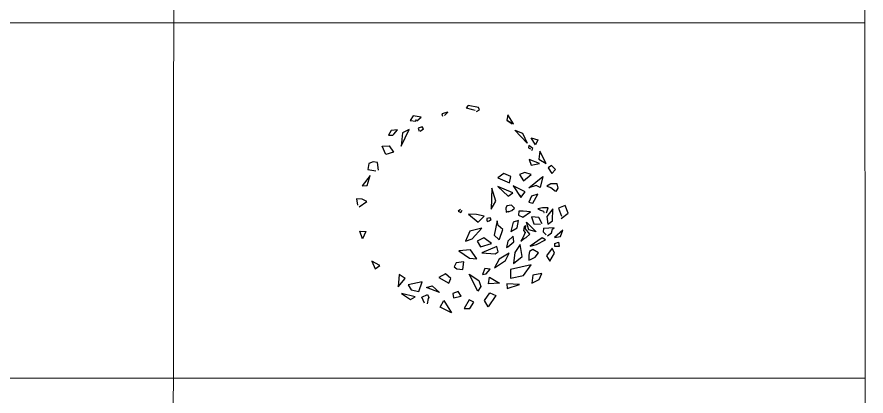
# Model space of a CAD drawing. Extents: x 671027 to 671614, y 802418 to 802669.
# Drawn here: x 671126.06 to 671151.7, y 802603.6 to 802615.06 of the extents above; entities that cross this region are included whole.
import ezdxf

# ---------------------------------------------------------------- set-up
doc = ezdxf.new("R2010")
doc.units = 0
doc.layers.add('korezia', color=8, linetype='Continuous')
doc.layers.add('Legend', color=7, linetype='Continuous', lineweight=15)

# ---------------------------------------------------------------- blocks, each defined once
blk = doc.blocks.new('korezya')
at = {"layer": 'korezia', "color": 3}
for p, q in [((1.079, 6.355), (0.943, 6.209)), ((0.943, 6.209), (1.251, 6.105)), ((1.685, 6.19), (1.079, 6.355)), ((1.739, 6.04), (1.685, 6.19)), ((-2.295, 5.958), (-2.494, 5.7)), ((-2.494, 5.7), (-2.155, 5.634)), ((-1.811, 5.841), (-2.295, 5.958)), ((-2.155, 5.634), (-2.128, 5.733)), ((-2.096, 5.648), (-1.811, 5.841)), ((1.251, 6.105), (1.486, 6.03)), ((1.486, 6.03), (1.486, 6.03)), ((1.563, 5.95), (1.739, 6.04)), ((-3.688, 5.168), (-3.864, 4.914)), ((-3.304, 5.196), (-3.688, 5.168)), ((-3.548, 4.947), (-3.304, 5.196)), ((-3.145, 4.18), (-2.589, 5.163)), ((-2.589, 5.163), (-3.01, 4.984)), ((-2.155, 5.634), (-2.155, 5.634)), ((-1.807, 5.262), (-2.042, 5.201)), ((-2.042, 5.201), (-2.001, 5.008)), ((-1.734, 5.131), (-1.807, 5.262)), ((3.445, 5.617), (3.354, 5.297)), ((3.354, 5.297), (3.662, 5.053)), ((3.354, 5.297), (3.734, 5.034)), ((3.734, 5.034), (3.445, 5.617)), ((-3.864, 4.914), (-3.611, 4.886)), ((-3.611, 4.886), (-3.548, 4.947)), ((-3.01, 4.984), (-3.145, 4.18)), ((-1.933, 4.999), (-1.734, 5.131)), ((3.662, 5.053), (3.662, 5.053)), ((3.793, 4.644), (4.246, 4.437)), ((4.472, 3.811), (3.793, 4.644)), ((-4.108, 3.752), (-4.294, 4.274)), ((-4.294, 4.274), (-3.882, 4.25)), ((-3.882, 4.25), (-3.652, 3.86)), ((4.246, 4.437), (4.472, 3.811)), ((-3.652, 3.86), (-4.108, 3.752)), ((4.558, 3.651), (4.531, 3.515)), ((4.798, 3.468), (4.558, 3.651)), ((4.734, 4.112), (5.128, 3.967)), ((4.979, 3.666), (4.734, 4.112)), ((5.128, 3.967), (4.979, 3.666)), ((4.531, 3.515), (4.662, 3.44)), ((4.662, 3.44), (4.662, 3.44)), ((4.721, 3.336), (4.798, 3.468)), ((5.209, 3.275), (5.119, 2.791)), ((5.544, 2.499), (5.209, 3.275)), ((5.137, 2.513), (4.522, 2.805)), ((4.522, 2.805), (4.626, 2.457)), ((5.119, 2.791), (5.544, 2.499)), ((2.926, 2.08), (2.559, 1.831)), ((3.337, 1.854), (2.926, 2.08)), ((4.626, 2.457), (5.137, 2.513)), ((5.848, 2.349), (5.644, 2.227)), ((5.644, 2.227), (5.843, 1.855)), ((5.843, 1.855), (6.078, 2.086)), ((6.078, 2.086), (5.848, 2.349)), ((2.559, 1.831), (3.243, 1.478)), ((3.243, 1.478), (3.337, 1.854)), ((4.206, 2.052), (3.867, 1.949)), ((3.867, 1.949), (4.088, 1.554)), ((4.088, 1.554), (4.586, 1.892)), ((4.586, 1.892), (4.206, 2.052)), ((-5.74, 1.155), (-6.089, 1.188)), ((-6.089, 1.188), (-6.061, 0.812)), ((-5.473, 0.986), (-5.74, 1.155)), ((2.134, 1.233), (2.004, -0.028)), ((2.325, 0.434), (2.134, 1.233)), ((3.401, 0.867), (2.51, 1.318)), ((2.51, 1.318), (3.094, 0.678)), ((4.143, 0.862), (3.446, 1.285)), ((3.446, 1.285), (3.863, 0.556)), ((4.844, 1.21), (4.378, 1.097)), ((5.739, 1.248), (5.468, 1.126)), ((5.468, 1.126), (5.721, 1.023)), ((6.115, 1.22), (5.739, 1.248)), ((6.16, 0.957), (6.115, 1.22)), ((-6.061, 0.812), (-6.061, 0.812)), ((-5.957, 0.699), (-5.473, 0.986)), ((3.094, 0.678), (3.401, 0.867)), ((3.863, 0.556), (3.822, 0.697)), ((3.863, 0.556), (4.143, 0.862)), ((4.514, 0.59), (4.324, 0.237)), ((4.898, 0.684), (4.514, 0.59)), ((4.559, 0.143), (4.898, 0.684)), ((5.721, 1.023), (5.975, 0.778)), ((5.975, 0.778), (5.975, 0.778)), ((6.02, 0.755), (6.16, 0.957)), ((2.004, -0.028), (2.325, 0.434)), ((2.976, 0.095), (2.899, -0.032)), ((3.257, 0.128), (2.976, 0.095)), ((3.424, -0.069), (3.257, 0.128)), ((4.324, 0.237), (4.559, 0.143)), ((2.899, -0.032), (2.895, -0.267)), ((2.895, -0.267), (3.044, -0.234)), ((3.031, -0.258), (3.248, -0.206)), ((3.044, -0.234), (3.044, -0.234)), ((3.248, -0.206), (3.424, -0.069)), ((3.677, -0.276), (3.628, -0.507)), ((3.628, -0.507), (3.881, -0.652)), ((3.926, -0.295), (3.677, -0.276)), ((3.881, -0.652), (4.365, -0.37)), ((4.365, -0.37), (3.926, -0.295)), ((5.116, -0.167), (4.822, -0.219)), ((4.822, -0.219), (4.985, -0.304)), ((4.985, -0.304), (5.156, -0.374)), ((5.459, -0.205), (5.116, -0.167)), ((5.156, -0.374), (5.179, -0.459)), ((5.179, -0.459), (5.193, -0.464)), ((5.333, -0.492), (5.459, -0.205)), ((5.744, -0.29), (5.347, -0.718)), ((5.668, -1), (5.744, -0.29)), ((6.495, -0.139), (6.093, -0.257)), ((6.093, -0.257), (6.224, -0.76)), ((6.64, -0.609), (6.495, -0.139)), ((-5.907, -1.253), (-6.034, -0.773)), ((-6.034, -0.773), (-5.672, -0.816)), ((-5.672, -0.816), (-5.907, -1.253)), ((2.312, -0.766), (2.081, -1.608)), ((2.352, -1.043), (2.312, -0.766)), ((3.284, -0.921), (3.09, -1.466)), ((3.619, -0.831), (3.284, -0.921)), ((4.863, -0.737), (4.406, -0.662)), ((4.406, -0.662), (4.519, -1.094)), ((5.021, -1.141), (4.863, -0.737)), ((5.347, -0.718), (5.365, -1.179)), ((5.365, -1.179), (5.668, -1)), ((6.206, -0.91), (6.64, -0.609)), ((6.224, -0.76), (6.224, -0.76)), ((2.628, -1.307), (2.352, -1.043)), ((2.389, -1.89), (2.628, -1.307)), ((3.09, -1.466), (3.506, -1.278)), ((4.519, -1.094), (4.935, -1.146)), ((4.935, -1.146), (4.935, -1.146)), ((5.084, -1.428), (5.048, -1.63)), ((5.084, -1.428), (5.112, -1.409)), ((5.736, -1.428), (5.084, -1.428)), ((5.55, -1.734), (5.627, -1.503)), ((5.627, -1.503), (5.736, -1.428)), ((1.018, -1.9), (1.199, -2.262)), ((2.081, -1.608), (2.335, -1.904)), ((2.335, -1.904), (2.389, -1.89)), ((2.868, -2.04), (2.764, -2.417)), ((3.212, -1.763), (2.868, -2.04)), ((3.239, -2.106), (3.212, -1.763)), ((4.972, -1.983), (4.203, -2.435)), ((5.157, -2.133), (4.972, -1.983)), ((5.048, -1.63), (5.229, -1.828)), ((5.229, -1.828), (5.229, -1.828)), ((5.302, -1.889), (5.55, -1.734)), ((6.252, -1.616), (5.709, -2.025)), ((5.709, -2.025), (6.08, -1.992)), ((6.08, -1.992), (6.252, -1.616)), ((0.58, -2.394), (-0.139, -2.403)), ((-0.139, -2.403), (0.48, -2.888)), ((0.924, -2.977), (0.58, -2.394)), ((1.199, -2.262), (1.887, -2.106)), ((2.185, -2.318), (1.258, -2.633)), ((2.249, -2.642), (2.185, -2.318)), ((2.764, -2.417), (2.85, -2.384)), ((2.85, -2.384), (3.239, -2.106)), ((3.606, -2.289), (3.253, -2.76)), ((3.683, -3.037), (3.606, -2.289)), ((4.203, -2.435), (4.601, -2.364)), ((4.601, -2.364), (5.157, -2.133)), ((5.7, -2.387), (5.931, -2.326)), ((5.7, -2.566), (5.7, -2.387)), ((5.962, -2.585), (5.7, -2.566)), ((5.931, -2.326), (5.962, -2.585)), ((-4.974, -2.946), (-5.431, -2.655)), ((-5.431, -2.655), (-5.264, -3.115)), ((-5.264, -3.115), (-4.974, -2.946)), ((0.48, -2.888), (0.924, -2.977)), ((1.258, -2.633), (2.05, -2.746)), ((2.05, -2.746), (2.249, -2.642)), ((2.909, -2.76), (2.281, -3.089)), ((2.656, -3.207), (2.909, -2.76)), ((3.253, -2.76), (3.122, -3.409)), ((3.122, -3.409), (3.683, -3.037)), ((4.09, -2.971), (4.054, -3.282)), ((4.14, -2.755), (4.09, -2.971)), ((4.343, -2.646), (4.14, -2.755)), ((4.682, -2.872), (4.343, -2.646)), ((4.456, -3.136), (4.682, -2.872)), ((5.528, -2.655), (5.157, -3.098)), ((5.32, -3.432), (5.646, -2.961)), ((5.646, -2.961), (5.528, -2.655)), ((-0.343, -3.123), (-0.487, -3.358)), ((-0.487, -3.358), (-0.333, -3.49)), ((0.132, -3.09), (-0.343, -3.123)), ((-0.333, -3.49), (-0.333, -3.49)), ((-0.333, -3.49), (-0.333, -3.49)), ((-0.333, -3.49), (0.033, -3.551)), ((0.033, -3.551), (0.132, -3.09)), ((1.367, -3.588), (1.195, -3.946)), ((1.675, -3.645), (1.367, -3.588)), ((2.281, -3.089), (1.946, -3.588)), ((1.946, -3.588), (2.656, -3.207)), ((4.19, -3.573), (2.91, -3.771)), ((3.67, -4.18), (4.19, -3.573)), ((4.054, -3.282), (4.167, -3.239)), ((4.167, -3.239), (4.456, -3.136)), ((5.157, -3.098), (5.32, -3.432)), ((-1.039, -3.744), (-1.46, -3.933)), ((-1.46, -3.933), (-0.876, -4.313)), ((-0.736, -4.05), (-1.039, -3.744)), ((-0.876, -4.313), (-0.736, -4.05)), ((1.413, -3.917), (1.675, -3.645)), ((2.91, -3.771), (2.878, -4.288)), ((-3.192, -4.554), (-2.726, -4.686)), ((-2.726, -4.686), (-2.482, -4.126)), ((-2.242, -4.483), (-1.907, -4.403)), ((-1.491, -4.845), (-2.242, -4.483)), ((-1.907, -4.403), (-1.491, -4.845)), ((3.394, -4.707), (2.625, -4.613)), ((2.625, -4.613), (2.63, -4.891)), ((2.878, -4.288), (3.67, -4.18)), ((4.235, -4.208), (4.14, -4.678)), ((4.14, -4.678), (4.606, -4.499)), ((4.796, -4.147), (4.235, -4.208)), ((4.606, -4.499), (4.796, -4.147)), ((-2.965, -4.991), (-3.793, -4.738)), ((-3.793, -4.738), (-3.273, -5.142)), ((-3.273, -5.142), (-2.965, -4.991)), ((-2.563, -5.048), (-2.224, -4.911)), ((-2.445, -5.419), (-2.563, -5.048)), ((-2.224, -4.911), (-2.156, -5.09)), ((-2.156, -5.09), (-2.201, -5.156)), ((-0.36, -4.868), (-0.686, -4.962)), ((-0.686, -4.962), (-0.659, -5.226)), ((-0.197, -5.15), (-0.36, -4.868)), ((2.63, -4.891), (3.394, -4.707)), ((-2.201, -5.156), (-2.269, -5.466)), ((-2.269, -5.466), (-2.269, -5.466)), ((-1.509, -5.734), (-1.251, -5.353)), ((-1.251, -5.353), (-0.853, -6.119)), ((-0.659, -5.226), (-0.197, -5.15)), ((-0.853, -6.119), (-1.509, -5.734))]:
    blk.add_line(p, q, dxfattribs=at)
at = {"layer": 'korezia', "color": 6}
for p, q in [((-0.179, 6.025), (-0.554, 5.968)), ((-0.554, 5.968), (-0.513, 5.808)), ((-0.396, 5.841), (-0.179, 6.025)), ((-5.189, 3.281), (-5.275, 2.91)), ((-4.913, 3.366), (-5.189, 3.281)), ((-4.66, 3.3), (-4.913, 3.366)), ((-4.628, 2.825), (-4.66, 3.3)), ((-5.275, 2.91), (-4.786, 2.811)), ((-4.786, 2.811), (-4.786, 2.811)), ((-5.153, 2.547), (-5.695, 1.95)), ((-5.392, 1.959), (-5.153, 2.547)), ((-5.695, 1.95), (-5.392, 1.959)), ((4.378, 1.097), (5.273, 1.714)), ((5.273, 1.714), (5.066, 1.069)), ((5.066, 1.069), (4.844, 1.21)), ((0.154, 0.08), (0, 0)), ((0.158, -0.089), (0.249, 0.038)), ((0, 0), (0.158, -0.089)), ((0.624, -0.221), (1.172, -0.757)), ((1.099, -0.282), (0.624, -0.221)), ((1.552, -0.427), (1.099, -0.282)), ((1.172, -0.757), (1.552, -0.427)), ((1.714, -0.583), (1.692, -0.681)), ((1.692, -0.681), (1.728, -0.771)), ((1.904, -0.55), (1.714, -0.583)), ((1.796, -0.738), (1.963, -0.662)), ((1.963, -0.662), (1.904, -0.55)), ((3.506, -1.278), (3.619, -0.831)), ((4.202, -1.442), (4.085, -0.963)), ((4.085, -0.963), (4.637, -1.597)), ((0.62, -1.256), (0.313, -1.844)), ((1.353, -1.142), (0.62, -1.256)), ((0.729, -1.74), (1.353, -1.142)), ((3.922, -1.24), (3.872, -1.457)), ((3.872, -1.457), (3.958, -1.598)), ((4.04, -1.193), (3.922, -1.24)), ((3.999, -1.377), (4.04, -1.193)), ((4.23, -1.72), (3.999, -1.377)), ((4.637, -1.597), (4.202, -1.442)), ((0.313, -1.844), (0.729, -1.74)), ((1.448, -1.726), (1.018, -1.9)), ((1.887, -2.106), (1.448, -1.726)), ((3.791, -1.894), (3.655, -2.101)), ((3.655, -2.101), (3.809, -1.983)), ((3.958, -1.598), (3.791, -1.894)), ((3.809, -1.983), (4.008, -1.894)), ((4.008, -1.894), (4.23, -1.72)), ((4.637, -1.597), (4.637, -1.597)), ((4.637, -1.597), (4.637, -1.597)), ((-3.834, -3.576), (-3.952, -4.31)), ((-3.495, -3.849), (-3.834, -3.576)), ((-3.952, -4.31), (-3.495, -3.849)), ((0.834, -4.934), (0.399, -3.861)), ((0.399, -3.861), (0.947, -4.28)), ((1.195, -3.946), (1.413, -3.917)), ((-2.482, -4.126), (-3.337, -4.244)), ((-3.337, -4.244), (-3.192, -4.554)), ((0.947, -4.28), (1.033, -4.651)), ((1.526, -4.533), (1.616, -4.129)), ((2.195, -4.547), (1.526, -4.533)), ((1.616, -4.129), (2.195, -4.547)), ((1.033, -4.651), (0.834, -4.934)), ((1.196, -5.521), (1.549, -5.088)), ((1.549, -5.088), (1.911, -5.281)), ((0.282, -5.423), (-0.057, -5.922)), ((0.549, -5.573), (0.282, -5.423)), ((0.283, -5.954), (0.549, -5.573)), ((1.391, -5.921), (1.196, -5.521)), ((1.911, -5.281), (1.391, -5.921)), ((-0.057, -5.922), (0.283, -5.954))]:
    blk.add_line(p, q, dxfattribs=at)

msp = doc.modelspace()

# ---------------------------------------------------------------- linework, layer by layer
at = {"layer": 'Legend', "color": 0}
for points in [[(671151.705, 802528.979), (671151.65, 802668.554), (671091.853, 802668.554), (671091.864, 802651.667), (671091.907, 802528.979)], [(671130.85, 802668.554), (671130.712, 802528.979)]]:
    msp.add_lwpolyline(points, dxfattribs=at)
for points, elevation in [([(671091.858, 802614.875), (671151.656, 802614.875)], 0.274), ([(671091.858, 802614.875), (671151.656, 802614.875)], 0.302), ([(671091.864, 802614.875), (671151.662, 802614.875)], 0.302), ([(671091.864, 802614.875), (671151.662, 802614.875)], 0.329), ([(671091.864, 802614.875), (671151.662, 802614.875)], 0.576), ([(671091.864, 802614.875), (671151.662, 802614.875)], 0.603), ([(671091.864, 802604.139), (671151.662, 802604.139)], 0.329), ([(671091.864, 802604.139), (671151.662, 802604.139)], 0.603), ([(671091.864, 802604.139), (671151.662, 802604.139)], 0.631)]:
    msp.add_lwpolyline(points, dxfattribs=dict(at, elevation=elevation))

# ---------------------------------------------------------------- block references
at = {"layer": 'korezia', "linetype": 'ByBlock', "xscale": 0.4982124287823155, "yscale": 0.4982124287823155, "zscale": 0.4982124287823155, "rotation": 4.184602241395845}
msp.add_blockref('korezya', (671139.384, 802609.187), dxfattribs=at)

doc.saveas('drawing.dxf')
